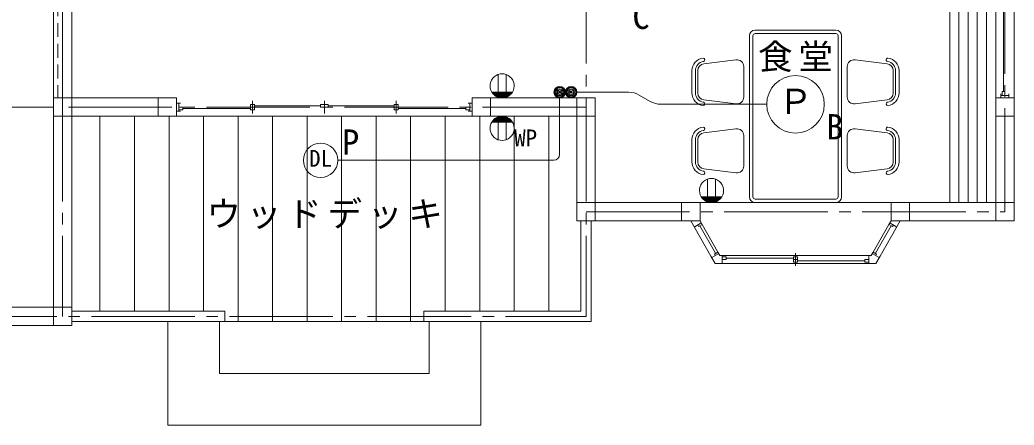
# Model space of a CAD drawing. Units: millimetres, scale not verified. Extents: x -17179 to 17748, y -9423 to 12077.
# Drawn here: x -11000 to -2359, y 1508 to 5031 of the extents above; entities that cross this region are included whole.
import ezdxf
from ezdxf.enums import TextEntityAlignment as Align

# ---------------------------------------------------------------- set-up
doc = ezdxf.new("R2010")
doc.units = ezdxf.units.MM
doc.header["$LTSCALE"] = 100
doc.linetypes.add('CHAIN2', pattern=[12, 9, -1, 1, -1])
doc.linetypes.add('DASHED1', pattern=[1.8, 1.2, -0.6])
for name, color, linetype, lineweight in [('0-0_基準線', 5, 'CHAIN2', 9), ('0-1_仕上げ', 5, 'Continuous', 9), ('0-3_建具', 5, 'Continuous', 9), ('0-5_見え掛り', 5, 'Continuous', 9), ('0-7_家具', 5, 'Continuous', 9), ('0-C_ハッチング', 5, 'Continuous', 9), ('6-2_配線', 2, 'Continuous', 13), ('6-B_記号', 3, 'Continuous', 13)]:
    doc.layers.add(name, color=color, linetype=linetype, lineweight=lineweight)
doc.layers.add('0-A_文字', color=5, linetype='Continuous')
doc.styles.add('ＭＳ ゴシック', font='')
doc.styles.get('ＭＳ ゴシック').set_extended_font_data('MS Gothic')

msp = doc.modelspace()

# ---------------------------------------------------------------- linework, layer by layer
at = {"layer": '0-0_基準線'}
for p, q in [((-10629.1, 11552.8), (-10629.1, 2452.8)), ((-6079.1, 11552.8), (-6079.1, 2452.8)), ((-2439.1, 3362.8), (-2439.1, 11552.8)), ((-6079.1, 4272.8), (-10629.1, 4272.8)), ((-6079.1, 3362.8), (-2439.1, 3362.8)), ((-15179.1, 2452.8), (-6079.1, 2452.8))]:
    msp.add_line(p, q, dxfattribs=at)
at = {"layer": '0-1_仕上げ'}
for p, q in [((-10709.1, 4352.8), (-10709.1, 2372.8)), ((-9639.1, 4352.8), (-10709.1, 4352.8)), ((-9799.1, 4352.8), (-9799.1, 4192.8)), ((-9639.1, 4192.8), (-9639.1, 4352.8)), ((-7069.1, 4352.8), (-7069.1, 4192.8)), ((-6909.1, 4192.8), (-6909.1, 4352.8)), ((-2519.1, 4352.8), (-2519.1, 3282.8)), ((-2359.1, 4352.8), (-2519.1, 4352.8)), ((-10709.1, 4192.8), (-9639.1, 4192.8)), ((-7069.1, 4192.8), (-5999.1, 4192.8)), ((-2519.1, 4192.8), (-2359.1, 4192.8)), ((-5089.1, 3442.8), (-6159.1, 3442.8)), ((-5249.1, 3442.8), (-5249.1, 3282.8)), ((-5089.1, 3282.8), (-5089.1, 3442.8)), ((-2359.1, 3442.8), (-3429.1, 3442.8)), ((-3429.1, 3442.8), (-3429.1, 3282.8)), ((-3269.1, 3282.8), (-3269.1, 3442.8)), ((-10549.1, 2532.8), (-11619.1, 2532.8))]:
    msp.add_line(p, q, dxfattribs=at)
for points in [[(-11619.1, 2372.8), (-10549.1, 2372.8), (-10549.1, 5262.8)], [(-10629.1, 4352.8), (-10629.1, 5262.8), (-10549.1, 5262.8)], [(-5999.1, 3282.8), (-5999.1, 4352.8), (-7069.1, 4352.8)], [(-6159.1, 4352.8), (-6159.1, 3282.8), (-5089.1, 3282.8)], [(-3429.1, 3282.8), (-2359.1, 3282.8), (-2359.1, 4352.8)]]:
    msp.add_lwpolyline(points, dxfattribs=at)
at = {"layer": '0-3_建具'}
for p, q in [((-10709.1, 6012.8), (-10709.1, 4352.8)), ((-10549.1, 6012.8), (-10549.1, 4352.8)), ((-2519.1, 4352.8), (-2519.1, 6012.8)), ((-2359.1, 4352.8), (-2359.1, 6012.8)), ((-2451.1, 4407.8), (-2451.1, 5165.8)), ((-8979.1, 4327.8), (-8979.1, 4217.8)), ((-8354.1, 4327.8), (-8354.1, 4217.8)), ((-7729.1, 4327.8), (-7729.1, 4217.8)), ((-2474.1, 4352.8), (-2474.1, 4387.8)), ((-2404.1, 4372.8), (-2474.1, 4372.8)), ((-2404.1, 4352.8), (-2404.1, 4387.8)), ((-9639.1, 4307.8), (-9604.1, 4307.8)), ((-9639.1, 4237.8), (-9604.1, 4237.8)), ((-9619.1, 4307.8), (-9619.1, 4237.8)), ((-9584.1, 4260.8), (-8996.1, 4260.8)), ((-8996.1, 4272.8), (-8962.1, 4272.8)), ((-8962.1, 4284.8), (-8388.1, 4284.8)), ((-8388.1, 4272.8), (-8388.1, 4296.8)), ((-8388.1, 4272.8), (-8320.1, 4272.8)), ((-8320.1, 4284.8), (-7749.1, 4284.8)), ((-7746.1, 4272.8), (-7712.1, 4272.8)), ((-7712.1, 4260.8), (-7124.1, 4260.8)), ((-7069.1, 4307.8), (-7104.1, 4307.8)), ((-7069.1, 4237.8), (-7104.1, 4237.8)), ((-7089.1, 4307.8), (-7089.1, 4237.8)), ((-9639.1, 4192.8), (-7069.1, 4192.8)), ((-5089.1, 3442.8), (-3429.1, 3442.8)), ((-5169.9, 3282.8), (-5132.2, 3217.5)), ((-5079.1, 3265.5), (-5139.7, 3230.5)), ((-5132.2, 3217.5), (-4994, 2978.1)), ((-4953.3, 3001.6), (-5091.5, 3241)), ((-5089.1, 3282.8), (-5071.6, 3252.5)), ((-3584.8, 3013.1), (-3446.6, 3252.5)), ((-3426.7, 3241), (-3564.9, 3001.6)), ((-3386, 3217.5), (-3524.2, 2978.1)), ((-3429.1, 3282.8), (-3446.6, 3252.5)), ((-3439.1, 3265.5), (-3378.5, 3230.5)), ((-3348.3, 3282.8), (-3386, 3217.5)), ((-4956.3, 2912.8), (-4994, 2978.1)), ((-4925.9, 3000.1), (-4986.5, 2965.1)), ((-4915.9, 2982.8), (-4933.4, 3013.1)), ((-4915.9, 2982.8), (-4880.9, 2982.8)), ((-4895.9, 2982.8), (-4895.9, 2912.8)), ((-3637.3, 2982.8), (-4880.9, 2982.8)), ((-4276.1, 2959.8), (-4860.9, 2959.8)), ((-4242.1, 2947.8), (-4276.1, 2947.8)), ((-4259.1, 3002.8), (-4259.1, 2892.8)), ((-3602.3, 2982.8), (-3637.3, 2982.8)), ((-3622.3, 2982.8), (-3622.3, 2912.8)), ((-3602.3, 2982.8), (-3584.8, 3013.1)), ((-3592.3, 3000.1), (-3531.7, 2965.1)), ((-3561.9, 2912.8), (-3524.2, 2978.1)), ((-4956.3, 2912.8), (-4880.9, 2912.8)), ((-4880.9, 2912.8), (-3637.3, 2912.8)), ((-3657.3, 2935.8), (-4242.1, 2935.8)), ((-3561.9, 2912.8), (-3637.3, 2912.8))]:
    msp.add_line(p, q, dxfattribs=at)
at = {"layer": '0-3_建具', "linetype": 'DASHED1'}
msp.add_line((-10669.1, 5182.8), (-10669.1, 4352.8), dxfattribs=at)
msp.add_line((-10669.1, 5182.8), (-10669.1, 4352.8), dxfattribs=at)
at = {"layer": '0-3_建具'}
for points in [[(-2439.1, 4372.8), (-2439.1, 4407.8), (-2463.1, 4407.8), (-2463.1, 4372.8)], [(-9619.1, 4272.8), (-9584.1, 4272.8), (-9584.1, 4248.8), (-9619.1, 4248.8)], [(-8388.1, 4296.8), (-8320.1, 4296.8), (-8320.1, 4272.8)], [(-7089.1, 4272.8), (-7124.1, 4272.8), (-7124.1, 4248.8), (-7089.1, 4248.8)], [(-5071.6, 3252.5), (-5101.9, 3235), (-5109.4, 3248)], [(-5071.6, 3252.5), (-4933.4, 3013.1), (-4963.7, 2995.6), (-4956.2, 2982.6)], [(-3446.6, 3252.5), (-3416.3, 3235), (-3408.8, 3248)], [(-4895.9, 2947.8), (-4860.9, 2947.8), (-4860.9, 2971.8), (-4895.9, 2971.8)], [(-3622.3, 2947.8), (-3657.3, 2947.8), (-3657.3, 2923.8), (-3622.3, 2923.8)], [(-3584.8, 3013.1), (-3554.5, 2995.6), (-3562, 2982.6)]]:
    msp.add_lwpolyline(points, dxfattribs=at)
for points in [[(-8996.1, 4296.8), (-8962.1, 4296.8), (-8962.1, 4248.8), (-8996.1, 4248.8)], [(-7746.1, 4296.8), (-7712.1, 4296.8), (-7712.1, 4248.8), (-7746.1, 4248.8)], [(-4242.1, 2971.8), (-4276.1, 2971.8), (-4276.1, 2923.8), (-4242.1, 2923.8)]]:
    msp.add_lwpolyline(points, close=True, dxfattribs=at)
at = {"layer": '0-5_見え掛り'}
for p, q in [((-2919.1, 6012.8), (-2919.1, 3442.8)), ((-11579.1, 4272.8), (-10709.1, 4272.8)), ((-6124.1, 3282.8), (-6124.1, 2497.8)), ((-6034.1, 3282.8), (-6034.1, 2407.8)), ((-10549.1, 2497.8), (-9219.1, 2497.8)), ((-9219.1, 2407.8), (-9219.1, 2497.8)), ((-7489.1, 2407.8), (-7489.1, 2497.8)), ((-7489.1, 2497.8), (-6124.1, 2497.8)), ((-10549.1, 2407.8), (-6034.1, 2407.8)), ((-9714.1, 2407.8), (-9714.1, 1507.8)), ((-9264.1, 2407.8), (-9264.1, 1957.8)), ((-7444.1, 2407.8), (-7444.1, 1957.8)), ((-6994.1, 2407.8), (-6994.1, 1507.8)), ((-9264.1, 1957.8), (-7444.1, 1957.8)), ((-9714.1, 1507.8), (-6994.1, 1507.8))]:
    msp.add_line(p, q, dxfattribs=at)
at = {"layer": '0-7_家具'}
for p, q in [((-3909.1, 4942.8), (-4609.1, 4942.8)), ((-4659.1, 4892.8), (-4659.1, 3492.8)), ((-4629.1, 4892.8), (-4629.1, 3492.8)), ((-3909.1, 4912.8), (-4609.1, 4912.8)), ((-3889.1, 3492.8), (-3889.1, 4892.8)), ((-3859.1, 3492.8), (-3859.1, 4892.8)), ((-5056.5, 4649.4), (-4776.5, 4684.4)), ((-3461.7, 4649.4), (-3741.7, 4684.4)), ((-5159.1, 4589.9), (-5159.1, 4395.8)), ((-5129.1, 4589.9), (-5129.1, 4395.8)), ((-5109.1, 4589.9), (-5109.1, 4395.8)), ((-4709.1, 4624.9), (-4709.1, 4360.8)), ((-3809.1, 4624.9), (-3809.1, 4360.8)), ((-3409.1, 4589.9), (-3409.1, 4395.8)), ((-3389.1, 4589.9), (-3389.1, 4395.8)), ((-3359.1, 4589.9), (-3359.1, 4395.8)), ((-5056.5, 4336.3), (-4776.5, 4301.3)), ((-3461.7, 4336.3), (-3741.7, 4301.3)), ((-5056.5, 4049.4), (-4776.5, 4084.4)), ((-3461.7, 4049.4), (-3741.7, 4084.4)), ((-5159.1, 3795.8), (-5159.1, 3989.9)), ((-5129.1, 3795.8), (-5129.1, 3989.9)), ((-5109.1, 3795.8), (-5109.1, 3989.9)), ((-4709.1, 3760.8), (-4709.1, 4024.9)), ((-3809.1, 4024.9), (-3809.1, 3760.8)), ((-3409.1, 3989.9), (-3409.1, 3795.8)), ((-3389.1, 3989.9), (-3389.1, 3795.8)), ((-3359.1, 3989.9), (-3359.1, 3795.8)), ((-5056.5, 3736.3), (-4776.5, 3701.3)), ((-3461.7, 3736.3), (-3741.7, 3701.3)), ((-4609.1, 3472.8), (-3909.1, 3472.8)), ((-4609.1, 3442.8), (-3909.1, 3442.8))]:
    msp.add_line(p, q, dxfattribs=at)
for centre, radius, start, end in [((-4609.1, 4892.8), 50, 90, 180), ((-3909.1, 4892.8), 50, 0, 90), ((-4609.1, 4892.8), 20, 90, 180), ((-3909.1, 4892.8), 20, 0, 90), ((-5049.1, 4589.9), 110, 97.12473, 180), ((-5049.1, 4589.9), 80, 97.12473, 180), ((-5060.9, 4684.1), 15, 277.12444, 97.12444), ((-4769.1, 4624.9), 60, 0, 97.12502), ((-3749.1, 4624.9), 60, 82.87498, 180), ((-3457.3, 4684.1), 15, 82.87556, 262.87556), ((-3469.1, 4589.9), 80, 0, 82.87527), ((-3469.1, 4589.9), 110, 0, 82.87527), ((-5049.1, 4589.9), 60, 97.12473, 180), ((-3469.1, 4589.9), 60, 0, 82.87527), ((-5049.1, 4395.8), 110, 180, 262.87527), ((-5049.1, 4395.8), 80, 180, 262.87527), ((-5049.1, 4395.8), 60, 180, 262.87527), ((-4769.1, 4360.8), 60, 262.87498, 0), ((-3749.1, 4360.8), 60, 180, 277.12502), ((-3469.1, 4395.8), 60, 277.12473, 0), ((-3469.1, 4395.8), 80, 277.12473, 0), ((-3469.1, 4395.8), 110, 277.12473, 0), ((-5060.9, 4301.5), 15, 262.87556, 82.87556), ((-3457.3, 4301.5), 15, 97.12444, 277.12444), ((-5049.1, 3989.9), 110, 97.12473, 180), ((-5049.1, 3989.9), 110, 97.12473, 180), ((-5049.1, 3989.9), 80, 97.12473, 180), ((-5049.1, 3989.9), 80, 97.12473, 180), ((-5060.9, 4084.1), 15, 277.12444, 97.12444), ((-5060.9, 4084.1), 15, 277.12444, 97.12444), ((-4769.1, 4024.9), 60, 0, 97.12502), ((-4769.1, 4024.9), 60, 0, 97.12502), ((-3749.1, 4024.9), 60, 82.87498, 180), ((-3457.3, 4084.1), 15, 82.87556, 262.87556), ((-3469.1, 3989.9), 80, 0, 82.87527), ((-3469.1, 3989.9), 110, 0, 82.87527), ((-5049.1, 3989.9), 60, 97.12473, 180), ((-5049.1, 3989.9), 60, 97.12473, 180), ((-3469.1, 3989.9), 60, 0, 82.87527), ((-5049.1, 3795.8), 110, 180, 262.87527), ((-5049.1, 3795.8), 110, 180, 262.87527), ((-5049.1, 3795.8), 80, 180, 262.87527), ((-5049.1, 3795.8), 80, 180, 262.87527), ((-5049.1, 3795.8), 60, 180, 262.87527), ((-5049.1, 3795.8), 60, 180, 262.87527), ((-5060.9, 3701.5), 15, 262.87556, 82.87556), ((-5060.9, 3701.5), 15, 262.87556, 82.87556), ((-4769.1, 3760.8), 60, 262.87498, 0), ((-4769.1, 3760.8), 60, 262.87498, 0), ((-3749.1, 3760.8), 60, 180, 277.12502), ((-3457.3, 3701.5), 15, 97.12444, 277.12444), ((-3469.1, 3795.8), 60, 277.12473, 0), ((-3469.1, 3795.8), 80, 277.12473, 0), ((-3469.1, 3795.8), 110, 277.12473, 0), ((-4609.1, 3492.8), 50, 180, 270), ((-4609.1, 3492.8), 20, 180, 270), ((-3909.1, 3492.8), 20, 270, 0), ((-3909.1, 3492.8), 50, 270, 0)]:
    msp.add_arc(centre, radius, start, end, dxfattribs=at)
at = {"layer": '0-C_ハッチング'}
for p, q in [((-2919.1, 3442.8), (-2919.1, 6012.8)), ((-2839.1, 3442.8), (-2839.1, 6012.8)), ((-2759.1, 3442.8), (-2759.1, 6012.8)), ((-2679.1, 3442.8), (-2679.1, 6012.8)), ((-2599.1, 3442.8), (-2599.1, 6012.8)), ((-10304.1, 2497.8), (-10304.1, 4192.8)), ((-10004.1, 2497.8), (-10004.1, 4192.8)), ((-9704.1, 2497.8), (-9704.1, 4192.8)), ((-9404.1, 2497.8), (-9404.1, 4192.8)), ((-9104.1, 2407.8), (-9104.1, 4192.8)), ((-8804.1, 2407.8), (-8804.1, 4192.8)), ((-8504.1, 2407.8), (-8504.1, 4192.8)), ((-8204.1, 2407.8), (-8204.1, 4192.8)), ((-7904.1, 2407.8), (-7904.1, 4192.8)), ((-7604.1, 2407.8), (-7604.1, 4192.8)), ((-7304.1, 2497.8), (-7304.1, 4192.8)), ((-7004.1, 2497.8), (-7004.1, 4192.8)), ((-6704.1, 2497.8), (-6704.1, 4192.8)), ((-6404.1, 2497.8), (-6404.1, 4192.8))]:
    msp.add_line(p, q, dxfattribs=at)
at = {"layer": '6-2_配線'}
for p, q in [((-6309.1, 3860.3), (-6309.1, 4352.8)), ((-5710.8, 4402.8), (-6164.1, 4402.8)), ((-5522.2, 4322.8), (-5617.5, 4377.8)), ((-4509.1, 4297.8), (-5428.9, 4297.8)), ((-8236.6, 3810.3), (-6359.1, 3810.3))]:
    msp.add_line(p, q, dxfattribs=at)
for centre, radius, start, end in [((-5710.8, 4216.2), 186.6, 60, 90), ((-5428.9, 4484.4), 186.6, 240, 270), ((-6359.1, 3860.3), 50, 270, 0)]:
    msp.add_arc(centre, radius, start, end, dxfattribs=at)
at = {"layer": '6-B_記号'}
for p, q in [((-6843.3, 4557.1), (-6843.3, 4402.3)), ((-6774.9, 4557.1), (-6774.9, 4402.3)), ((-6898.2, 4402.3), (-6720, 4402.3)), ((-6896.3, 4399.4), (-6721.8, 4399.4)), ((-6892, 4393.4), (-6726.2, 4393.4)), ((-6887, 4387.4), (-6731.2, 4387.4)), ((-6881.1, 4381.4), (-6737.1, 4381.4)), ((-6874.2, 4375.4), (-6744, 4375.4)), ((-6865.7, 4369.4), (-6752.5, 4369.4)), ((-6855, 4363.4), (-6763.2, 4363.4)), ((-6839.8, 4357.4), (-6778.4, 4357.4)), ((-6726.2, 4152.2), (-6892, 4152.2)), ((-6731.2, 4158.2), (-6887, 4158.2)), ((-6737.1, 4164.2), (-6881.1, 4164.2)), ((-6744, 4170.2), (-6874.2, 4170.2)), ((-6752.5, 4176.2), (-6865.7, 4176.2)), ((-6763.2, 4182.2), (-6855, 4182.2)), ((-6778.4, 4188.2), (-6839.8, 4188.2)), ((-6720, 4143.4), (-6898.2, 4143.4)), ((-6721.8, 4146.2), (-6896.3, 4146.2)), ((-6843.3, 3988.5), (-6843.3, 4143.4)), ((-6774.9, 3988.5), (-6774.9, 4143.4)), ((-5023.3, 3647.1), (-5023.3, 3492.3)), ((-4954.9, 3647.1), (-4954.9, 3492.3)), ((-5078.2, 3492.3), (-4900, 3492.3)), ((-5076.3, 3489.4), (-4901.8, 3489.4)), ((-5072, 3483.4), (-4906.2, 3483.4)), ((-5067, 3477.4), (-4911.2, 3477.4)), ((-5061.1, 3471.4), (-4917.1, 3471.4)), ((-5054.2, 3465.4), (-4924, 3465.4)), ((-5045.7, 3459.4), (-4932.5, 3459.4)), ((-5035, 3453.4), (-4943.2, 3453.4)), ((-5019.8, 3447.4), (-4958.4, 3447.4))]:
    msp.add_line(p, q, dxfattribs=at)
for centre, radius in [((-4259.1, 4297.8), 250), ((-6309.1, 4402.8), 50), ((-6309.1, 4402.8), 45), ((-6309.1, 4402.8), 40), ((-6309.1, 4402.8), 30), ((-6309.1, 4402.8), 20), ((-6309.1, 4402.8), 10), ((-6209.1, 4402.8), 50), ((-6209.1, 4402.8), 45), ((-6209.1, 4402.8), 40), ((-6209.1, 4402.8), 30), ((-6209.1, 4402.8), 20), ((-6209.1, 4402.8), 10), ((-6309.1, 4402.8), 3.33), ((-6209.1, 4402.8), 3.33), ((-8386.6, 3810.3), 150)]:
    msp.add_circle(centre, radius, dxfattribs=at)
for centre, start, end in [((-6809.1, 4457.8), 328.0536, 211.94655), ((-6809.1, 4457.8), 211.94655, 328.05345), ((-6809.1, 4087.8), 31.94655, 148.05345), ((-6809.1, 4087.8), 148.0536, 31.94655), ((-4989.1, 3547.8), 328.0536, 211.94655), ((-4989.1, 3547.8), 211.94655, 328.05345)]:
    msp.add_arc(centre, 105, start, end, dxfattribs=at)

# ---------------------------------------------------------------- texts
at = {"layer": '0-A_文字', "char_height": 219.9, "attachment_point": 7, "style": 'ＭＳ ゴシック'}
for s, insert in [('\\T1.17;食堂', (-4584.1, 4577.8)), ('\\T1.17;ウッドデッキ', (-9379.1, 3212.8))]:
    msp.add_mtext(s, dxfattribs=dict(at, insert=insert))
at = {"layer": '6-B_記号', "color": 7, "style": 'ＭＳ ゴシック'}
for s, p in [('C', (-5676.9, 4886.7)), ('Ｐ', (-4409.1, 4147.8)), ('B', (-3991.5, 3925.9)), ('P', (-8200.4, 3793))]:
    msp.add_text(s, height=219.9, dxfattribs=at).set_placement(p, align=Align.BOTTOM_LEFT)
at = {"layer": '6-B_記号', "color": 4, "style": 'ＭＳ ゴシック'}
for s, p in [('WP', (-6704.1, 3887.8)), ('DL', (-8486.6, 3710.3))]:
    msp.add_text(s, height=146.6, dxfattribs=at).set_placement(p, align=Align.BOTTOM_LEFT)

doc.saveas('drawing.dxf')
